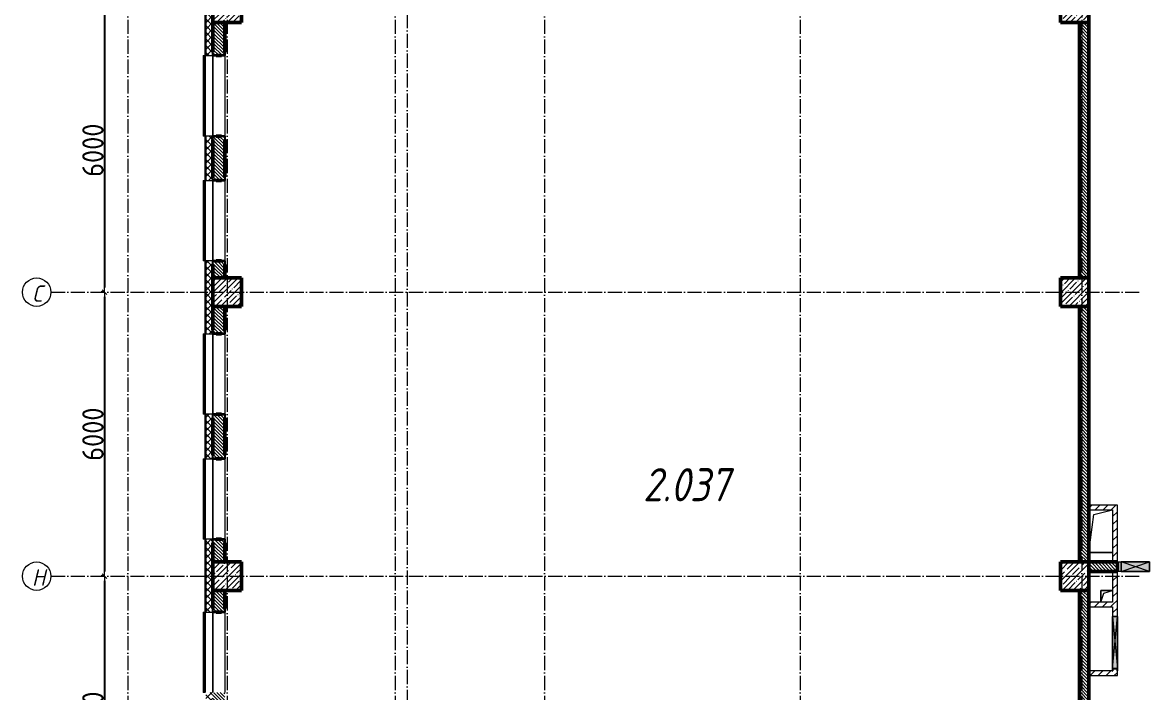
# Model space of a CAD drawing. Header units: millimetres. Extents: x -12989 to 629078, y -109036 to 555275.
# Drawn here: x 109986 to 133684, y 85935 to 100095 of the extents above; entities that cross this region are included whole.
import ezdxf

# ---------------------------------------------------------------- set-up
doc = ezdxf.new("R2010")
doc.units = ezdxf.units.MM
doc.linetypes.add('50_200_ШТРИХ_1Т_ш5_п1_п1_', pattern=[700, 500, -100, 0, -100])
for name, color, linetype, lineweight in [('A-____-____-DIMS', 7, 'Continuous', 9), ('A-DETL-GENF-OTLN', 7, 'Continuous', 9), ('A-FLOR-____-OTLN', 7, 'Continuous', 9), ('A-GENM-____-MCUT', 7, 'Continuous', 25), ('A-GENM-____-OTLN', 7, 'Continuous', 9), ('A-GENM-____-OTLN-1', 7, 'Continuous', 25), ('A-GLAZ-____-OTLN', 7, 'Continuous', 9), ('A-WALL-____-MCUT-2', 7, 'Continuous', 50), ('A-WALL-____-MCUT-3', 7, 'Continuous', 9), ('A-WALL-____-OTLN', 7, 'Continuous', 9), ('A-WALL-____-PATT-1', 7, 'Continuous', 9), ('A-WALL-FNSH-MCUT-1', 7, 'Continuous', 9), ('I-WALL-____-OTLN', 7, 'Continuous', 9), ('S-COLS-____-MCUT', 7, 'Continuous', 50), ('S-COLS-____-OTLN', 7, 'Continuous', 9), ('S-GRID-____-IDEN', 7, 'Continuous', 9), ('S-GRID-____-OTLN-1', 7, '50_200_ШТРИХ_1Т_ш5_п1_п1_', 9), ('Марки помещений', 7, 'Continuous', 9)]:
    doc.layers.add(name, color=color, linetype=linetype, lineweight=lineweight)
doc.layers.add('A-GLAZ-____-OTLN-1', color=7, linetype='Continuous', lineweight=9, true_color=0xc0c0c0)
doc.styles.add('ISOCPEUR_I', font='isocpeui.ttf', dxfattribs={"width": 0.9, "height": 2.5})
doc.styles.add('ISOCPEUR_I_3', font='isocpeui.ttf', dxfattribs={"width": 0.85, "height": 2.2})
doc.styles.add('СПДС', font='isocpeur.ttf', dxfattribs={"width": 0.9})
doc.dimstyles.new('Размера А3', dxfattribs={"dimtxt": 200, "dimasz": 100, "dimexe": 70, "dimexo": 100, "dimgap": 20, "dimtad": 1, "dimdec": 0, "dimrnd": 10, "dimzin": 0, "dimdsep": 46, "dimtxsty": 'СПДС', "dimblk": 'ARROWHEAD_6', "dimcen": 1, "dimclrd": 256, "dimclre": 256, "dimclrt": 256, "dimazin": 0, "dimtfac": 1, "dimtdec": 0, "dimtmove": 2, "dimatfit": 3, "dimfxl": 1, "dimtolj": 1, "dimtzin": 0, "dimarcsym": 0})
pattern_1 = [(135, (43259.71, 63713.66), (-35.35534, -35.35534), [])]
pattern_2 = [(45, (43259.71, 63713.66), (-84.85281, 84.85281), [])]

# ---------------------------------------------------------------- blocks, each defined once
blk = doc.blocks.new('BSC_Колонна _Прямоугольная - 600х600-V9-АР1_План отверстий 2 этажа в осях 1-64_А-ГГ')
at = {"layer": 'S-COLS-____-OTLN'}
h = blk.add_hatch(dxfattribs=at)
h.set_pattern_fill('FP_37', color=256, style=0, pattern_type=2)
h.set_pattern_definition([(315, (-36681.04, 71050), (114.04925, 114.04925), []), (315, (-36681.04, 70935.95), (114.04925, 114.04925), [201.613, -40.323, 3.353, -36.97])])
h.paths.add_polyline_path([(-300, 300), (-300, -300), (300, -300), (300, 300)], flags=0)
at = {"layer": 'S-COLS-____-MCUT'}
for p, q in [((300, 300), (-300, 300)), ((-300, 300), (-300, -300)), ((300, -300), (300, 300)), ((-300, -300), (300, -300))]:
    blk.add_line(p, q, dxfattribs=at)
blk = doc.blocks.new('BSC_Колонна _Прямоугольная - 600х600-V10-АР1_План отверстий 2 этажа в осях 1-64_А-ГГ')
at = {"layer": 'S-COLS-____-OTLN'}
h = blk.add_hatch(dxfattribs=at)
h.set_pattern_fill('FP_38', color=256, style=0, pattern_type=2)
h.set_pattern_definition([(45, (-71050, -30681.04), (-114.04925, 114.04925), []), (45, (-70935.95, -30681.04), (-114.04925, 114.04925), [201.613, -40.323, 3.353, -36.97])])
h.paths.add_polyline_path([(-300, -300), (300, -300), (300, 300), (-300, 300)], flags=0)
at = {"layer": 'S-COLS-____-MCUT'}
for p, q in [((300, 300), (-300, 300)), ((-300, 300), (-300, -300)), ((300, -300), (300, 300)), ((-300, -300), (300, -300))]:
    blk.add_line(p, q, dxfattribs=at)
blk = doc.blocks.new('BSC_Колонна _Прямоугольная - 600х600-V11-АР1_План отверстий 2 этажа в осях 1-64_А-ГГ')
at = {"layer": 'S-COLS-____-OTLN'}
h = blk.add_hatch(dxfattribs=at)
h.set_pattern_fill('FP_39', color=256, style=0, pattern_type=2)
h.set_pattern_definition([(45, (-71050, -24681.04), (-114.04925, 114.04925), []), (45, (-70935.95, -24681.04), (-114.04925, 114.04925), [201.613, -40.323, 3.353, -36.97])])
h.paths.add_polyline_path([(-300, -300), (300, -300), (300, 300), (-300, 300), (-300, 135)], flags=0)
at = {"layer": 'S-COLS-____-MCUT'}
for p, q in [((300, 300), (-300, 300)), ((-300, 300), (-300, -300)), ((300, -300), (300, 300)), ((-300, -300), (300, -300))]:
    blk.add_line(p, q, dxfattribs=at)
blk = doc.blocks.new('BSC_Колонна _Прямоугольная - 600х600-26981669-АР1_План отверстий 2 этажа в осях 1-64_А-ГГ')
at = {"layer": 'S-COLS-____-OTLN'}
h = blk.add_hatch(dxfattribs=at)
h.set_pattern_fill('FP_41', color=256, style=0, pattern_type=2)
h.set_pattern_definition([(45, (-88950, -36681.04), (-114.04925, 114.04925), []), (45, (-88835.95, -36681.04), (-114.04925, 114.04925), [201.613, -40.323, 3.353, -36.97])])
h.paths.add_polyline_path([(-300, -300), (300, -300), (300, 300), (-300, 300)], flags=0)
at = {"layer": 'S-COLS-____-MCUT'}
for p, q in [((300, 300), (-300, 300)), ((-300, 300), (-300, -300)), ((300, -300), (300, 300)), ((-300, -300), (300, -300))]:
    blk.add_line(p, q, dxfattribs=at)
blk = doc.blocks.new('BSC_Колонна _Прямоугольная - 600х600-V13-АР1_План отверстий 2 этажа в осях 1-64_А-ГГ')
at = {"layer": 'S-COLS-____-OTLN'}
h = blk.add_hatch(dxfattribs=at)
h.set_pattern_fill('FP_42', color=256, style=0, pattern_type=2)
h.set_pattern_definition([(45, (-88950, -30681.04), (-114.04925, 114.04925), []), (45, (-88835.95, -30681.04), (-114.04925, 114.04925), [201.613, -40.323, 3.353, -36.97])])
h.paths.add_polyline_path([(-300, -300), (300, -300), (300, 300), (-300, 300)], flags=0)
at = {"layer": 'S-COLS-____-MCUT'}
for p, q in [((300, 300), (-300, 300)), ((-300, 300), (-300, -300)), ((300, -300), (300, 300)), ((-300, -300), (300, -300))]:
    blk.add_line(p, q, dxfattribs=at)
blk = doc.blocks.new('BSC_Колонна _Прямоугольная - 600х600-V14-АР1_План отверстий 2 этажа в осях 1-64_А-ГГ')
at = {"layer": 'S-COLS-____-OTLN'}
h = blk.add_hatch(dxfattribs=at)
h.set_pattern_fill('FP_43', color=256, style=0, pattern_type=2)
h.set_pattern_definition([(45, (-88950, -24681.04), (-114.04925, 114.04925), []), (45, (-88835.95, -24681.04), (-114.04925, 114.04925), [201.613, -40.323, 3.353, -36.97])])
h.paths.add_polyline_path([(-300, -300), (300, -300), (300, 300), (-300, 300), (-300, 135)], flags=0)
at = {"layer": 'S-COLS-____-MCUT'}
for p, q in [((300, 300), (-300, 300)), ((-300, 300), (-300, -300)), ((300, -300), (300, 300)), ((-300, -300), (300, -300))]:
    blk.add_line(p, q, dxfattribs=at)
blk = doc.blocks.new('Фахверк_СКБ_Уголок - 250_2700-27497298-АР1_План отверстий 2 этажа в осях 1-64_А-ГГ')
at = {"layer": 'A-GENM-____-MCUT'}
for p, q in [((200, 181), (125, 181)), ((125, 181), (125, 106)), ((125, 106), (131, 106)), ((131, 106), (131, 175)), ((131, 175), (200, 175)), ((200, 175), (200, 181)), ((131, -6), (125, -6)), ((125, -6), (125, -81)), ((125, -81), (200, -81)), ((131, -75), (131, -6)), ((200, -75), (131, -75)), ((200, -81), (200, -75))]:
    blk.add_line(p, q, dxfattribs=at)
blk = doc.blocks.new('AR_Отверстие прямоугольное _в плите_ - AR_Отверстие прямоугольное _в плите_-30552785-АР1_План отверстий 2 этажа в осях 1-64_А-ГГ')
at = {"layer": 'A-GENM-____-OTLN'}
for p, q in [((-250, -450), (-150, 350)), ((-150, 350), (250, 450)), ((-250, -450), (250, -450))]:
    blk.add_line(p, q, dxfattribs=at)
blk = doc.blocks.new('AR_Отверстие прямоугольное _в плите_ - AR_Отверстие прямоугольное _в плите_-V176-АР1_План отверстий 2 этажа в осях 1-64_А-ГГ')
at = {"layer": 'A-GENM-____-OTLN'}
for p, q in [((125, 125), (-125, 125)), ((-125, 125), (-125, -125)), ((-125, -125), (-63, 63)), ((-63, 63), (125, 125))]:
    blk.add_line(p, q, dxfattribs=at)
blk = doc.blocks.new('Отлив_СКБ - Отлив витража_СФТК-31883956-АР1_План отверстий 2 этажа в осях 1-64_А-ГГ')
at = {"layer": 'A-GLAZ-____-OTLN-1'}
for points in [[(0, 3), (0, 2), (1700, 3), (1700, 37), (0, 37)], [(0, 2), (0, 0), (1700, 0), (1700, 2)]]:
    blk.add_hatch(color=256, dxfattribs=at).paths.add_polyline_path(points, flags=0)
at = {"layer": 'A-GLAZ-____-OTLN'}
for p, q in [((0, 3), (0, 37)), ((1700, 37), (0, 37)), ((0, 2), (1700, 2)), ((1700, 37), (1700, 3)), ((1700, 0), (0, 0))]:
    blk.add_line(p, q, dxfattribs=at)
blk = doc.blocks.new('154_Фахверк_СКБ_Швеллер - Тип_100_3960_зеркало-V199-АР1_План отверстий 2 этажа в осях 1-64_А-ГГ')
at = {"layer": 'A-GENM-____-MCUT'}
for p, q in [((175, 50), (125, 50)), ((128, 47), (175, 47)), ((128, -47), (128, 47)), ((175, 47), (175, 50)), ((125, -50), (175, -50)), ((175, -47), (128, -47)), ((175, -50), (175, -47))]:
    blk.add_line(p, q, dxfattribs=at)
blk = doc.blocks.new('AR_Отверстие прямоугольное _в стене_ - AR_Отверстие прямоугольное _в стене__ЭОМ-36813478-АР1_План отверстий 2 этажа в осях 1-64_А-ГГ')
at = {"layer": 'A-GLAZ-____-OTLN'}
blk.add_hatch(color=256, dxfattribs=at).paths.add_polyline_path([(300, 100), (-300, 100), (-300, -100), (300, -100), (300, 65)], flags=0)
at = {"layer": 'A-DETL-GENF-OTLN'}
for p, q in [((-300, -100), (-300, 100)), ((-300, 100), (300, 100)), ((300, 100), (-300, -100)), ((-300, 100), (300, -100)), ((300, 100), (-300, 100)), ((-300, 100), (-300, -100)), ((300, 100), (300, -100)), ((300, -100), (300, 100)), ((300, -100), (-300, -100)), ((-300, -100), (300, -100))]:
    blk.add_line(p, q, dxfattribs=at)
blk = doc.blocks.new('AR_Отверстие прямоугольное _в стене_ - AR_Отверстие прямоугольное _в стене__ОВ-36943067-АР1_План отверстий 2 этажа в осях 1-64_А-ГГ')
at = {"layer": 'A-GLAZ-____-OTLN'}
blk.add_hatch(color=256, dxfattribs=at).paths.add_polyline_path([(-550, -50), (550, -50), (550, 50), (-550, 50)], flags=0)
at = {"layer": 'A-DETL-GENF-OTLN'}
for p, q in [((-550, -50), (-550, 50)), ((-550, 50), (550, 50)), ((550, 50), (-550, -50)), ((-550, 50), (550, -50)), ((550, 50), (-550, 50)), ((-550, 50), (-550, -50)), ((550, 50), (550, -50)), ((550, -50), (550, 50)), ((550, -50), (-550, -50)), ((-550, -50), (550, -50))]:
    blk.add_line(p, q, dxfattribs=at)
blk = doc.blocks.new('Ось сетки - Круг_Ø6_00__ISO-2_5_0_9K_-25732049-АР1_План отверстий 2 этажа в осях 1-64_А-ГГ')
at = {"layer": 'S-GRID-____-IDEN'}
blk.add_circle((0, 0), 3, dxfattribs=at)
blk = doc.blocks.new('ARROWHEAD_6')
at = {"color": 0, "linetype": 'Continuous'}
for p, q in [((0, 0), (-1, 0)), ((-0.5, -0.5), (0.5, 0.5))]:
    blk.add_line(p, q, dxfattribs=at)
blk = doc.blocks.new('*D2655')
at = {"layer": 'A-____-____-DIMS', "lineweight": -2, "transparency": 16777216}
for p, q in [((52875, 495697), (52799, 495697)), ((52869, 495597), (52869, 489797)), ((52875, 489697), (52799, 489697))]:
    blk.add_line(p, q, dxfattribs=at)
at = {"layer": 'Defpoints', "color": 0, "transparency": 16777216}
for p in [(52975, 495697), (52869, 489697), (52975, 489697)]:
    blk.add_point(p, dxfattribs=at)
at = {"layer": 'A-____-____-DIMS', "lineweight": -2, "transparency": 16777216, "xscale": 100, "yscale": 100, "zscale": 100}
for p, rotation in [((52869, 495697), 90), ((52869, 489697), 270)]:
    blk.add_blockref('ARROWHEAD_6', p, dxfattribs=dict(at, rotation=rotation))
at = {"layer": 'A-____-____-DIMS', "transparency": 16777216, "insert": (52624, 492697), "char_height": 450, "attachment_point": 5, "rotation": 90, "style": 'СПДС'}
blk.add_mtext('\\A1;6000', dxfattribs=at)
blk = doc.blocks.new('*D2656')
at = {"layer": 'A-____-____-DIMS', "lineweight": -2, "transparency": 16777216}
for p, q in [((52875, 489697), (52799, 489697)), ((52869, 489597), (52869, 483797)), ((52875, 483697), (52799, 483697))]:
    blk.add_line(p, q, dxfattribs=at)
at = {"layer": 'Defpoints', "color": 0, "transparency": 16777216}
for p in [(52975, 489697), (52869, 483697), (52975, 483697)]:
    blk.add_point(p, dxfattribs=at)
at = {"layer": 'A-____-____-DIMS', "lineweight": -2, "transparency": 16777216, "xscale": 100, "yscale": 100, "zscale": 100}
for p, rotation in [((52869, 489697), 90), ((52869, 483697), 270)]:
    blk.add_blockref('ARROWHEAD_6', p, dxfattribs=dict(at, rotation=rotation))
at = {"layer": 'A-____-____-DIMS', "transparency": 16777216, "insert": (52624, 486697), "char_height": 450, "attachment_point": 5, "rotation": 90, "style": 'СПДС'}
blk.add_mtext('\\A1;6000', dxfattribs=at)
blk = doc.blocks.new('*D2657')
at = {"layer": 'A-____-____-DIMS', "lineweight": -2, "transparency": 16777216}
for p, q in [((52875, 483697), (52799, 483697)), ((52869, 483597), (52869, 477797)), ((52875, 477697), (52799, 477697))]:
    blk.add_line(p, q, dxfattribs=at)
at = {"layer": 'Defpoints', "color": 0, "transparency": 16777216}
for p in [(52975, 483697), (52869, 477697), (52975, 477697)]:
    blk.add_point(p, dxfattribs=at)
at = {"layer": 'A-____-____-DIMS', "lineweight": -2, "transparency": 16777216, "xscale": 100, "yscale": 100, "zscale": 100}
for p, rotation in [((52869, 483697), 90), ((52869, 477697), 270)]:
    blk.add_blockref('ARROWHEAD_6', p, dxfattribs=dict(at, rotation=rotation))
at = {"layer": 'A-____-____-DIMS', "transparency": 16777216, "insert": (52624, 480697), "char_height": 450, "attachment_point": 5, "rotation": 90, "style": 'СПДС'}
blk.add_mtext('\\A1;6000', dxfattribs=at)
blk = doc.blocks.new('2этаж')
at = {"layer": 'S-GRID-____-OTLN-1', "color": 251, "ltscale": 0.6, "true_color": 0x636466}
for p, q in [((53358.3, 508896.9), (53358.3, 454533.3)), ((55458.3, 508896.9), (55458.3, 454750.2)), ((59008.3, 508896.9), (59008.3, 470347)), ((62158.3, 508896.9), (62158.3, 467585.8)), ((67558.3, 508896.9), (67558.3, 470838.7)), ((73508.3, 508896.9), (73508.3, 454533.3)), ((59258.3, 508602.1), (59258.3, 470347)), ((51735.1, 489697), (74727.1, 489697)), ((51735.1, 483697), (74727.1, 483697))]:
    blk.add_line(p, q, dxfattribs=at)
at = {"layer": 'S-GRID-____-IDEN', "char_height": 350, "attachment_point": 1, "style": 'ISOCPEUR_I'}
for s, insert, width in [('\\fISOCPEUR|b0|i1|c204|p34|;\\W.9;С', (51346.1, 489843.6), 202.025), ('\\fISOCPEUR|b0|i1|c204|p34|;\\W.9;Н', (51337.1, 483843.6), 223.671)]:
    blk.add_mtext(s, dxfattribs=dict(at, insert=insert, width=width))
at = {"layer": 'A-____-____-DIMS'}
for base, p1, p2, picture, middle in [((52868.7, 489697), (52974.8, 495697), (52974.8, 489697), '*D2655', (52623.7, 492697)), ((52868.7, 483697), (52974.8, 489697), (52974.8, 483697), '*D2656', (52623.7, 486697)), ((52868.7, 477697), (52974.8, 483697), (52974.8, 477697), '*D2657', (52623.7, 480697))]:
    dim = blk.add_linear_dim(base=base, p1=p1, p2=p2, angle=90, dimstyle='Размера А3', override={"dimtxt": 450}, dxfattribs=at)
    dim.commit()
    dim.dimension.update_dxf_attribs({"geometry": picture, "text_midpoint": middle})

msp = doc.modelspace()

# ---------------------------------------------------------------- hatches: boundary and pattern name
at = {"layer": 'A-WALL-____-PATT-1'}
h = msp.add_hatch(dxfattribs=at)
h.set_pattern_fill('FP_1', color=256, style=0, pattern_type=2)
h.set_pattern_definition([(45, (43259.71, 63713.66), (-70.71068, 70.71068), []), (135, (43259.71, 63713.66), (-70.71068, -70.71068), [])])
h.paths.add_polyline_path([(113859.7115, 76044.7006), (114009.7115, 76044.7006), (114009.7115, 77339.7006), (114003.7115, 77339.7006), (114003.7115, 77414.7006), (113859.7115, 77414.7006)], flags=0)
h.paths.add_polyline_path([(114003.7115, 79114.7006), (114003.7115, 79189.7006), (114009.7115, 79189.7006), (114009.7115, 79979.7006), (114003.7115, 79979.7006), (114003.7115, 80054.7006), (113859.7115, 80054.7006), (113859.7115, 79114.7006), (113944.5934, 79114.7006)], flags=0)
h.paths.add_polyline_path([(113944.5934, 81754.7006), (114003.7115, 81754.7006), (114003.7115, 81829.7006), (114009.7115, 81829.7006), (114009.7115, 83219.7006), (114003.7115, 83219.7006), (114003.7115, 83294.7006), (113859.7115, 83294.7006), (113859.7115, 81754.7006)], flags=0)
h.paths.add_polyline_path([(114003.7115, 84994.7006), (114003.7115, 85069.7006), (114009.7115, 85069.7006), (114009.7115, 85859.7006), (114003.7115, 85859.7006), (114003.7115, 85934.7006), (113859.7115, 85934.7006), (113859.7115, 84994.7006), (113944.5934, 84994.7006)], flags=0)
h.paths.add_polyline_path([(113944.5934, 87634.7006), (114003.7115, 87634.7006), (114003.7115, 87709.7006), (114009.7115, 87709.7006), (114009.7115, 89099.7006), (114003.7115, 89099.7006), (114003.7115, 89174.7006), (113859.7115, 89174.7006), (113859.7115, 87634.7006)], flags=0)
h.paths.add_polyline_path([(113944.5934, 90874.7006), (114003.7115, 90874.7006), (114003.7115, 90949.7006), (114009.7115, 90949.7006), (114009.7115, 91739.7006), (114003.7115, 91739.7006), (114003.7115, 91814.7006), (113859.7115, 91814.7006), (113859.7115, 90874.7006)], flags=0)
h.paths.add_polyline_path([(114003.7115, 93514.7006), (114003.7115, 93589.7006), (114009.7115, 93589.7006), (114009.7115, 94979.7006), (114003.7115, 94979.7006), (114003.7115, 95054.7006), (113859.7115, 95054.7006), (113859.7115, 93514.7006), (113944.5934, 93514.7006)], flags=0)
h.paths.add_polyline_path([(114003.7115, 96754.7006), (114003.7115, 96829.7006), (114009.7115, 96829.7006), (114009.7115, 97619.7006), (114003.7115, 97619.7006), (114003.7115, 97694.7006), (113859.7115, 97694.7006), (113859.7115, 96754.7006), (113944.5934, 96754.7006)], flags=0)
h.paths.add_polyline_path([(113944.5934, 99394.7006), (114003.7115, 99394.7006), (114003.7115, 99469.7006), (114009.7115, 99469.7006), (114009.7115, 100859.7006), (114003.7115, 100859.7006), (114003.7115, 100934.7006), (113859.7115, 100934.7006), (113859.7115, 99394.7006)], flags=0)
h.paths.add_polyline_path([(113944.5934, 102634.7006), (114003.7115, 102634.7006), (114003.7115, 102709.7006), (114009.7115, 102709.7006), (114009.7115, 103499.7006), (114003.7115, 103499.7006), (114003.7115, 103574.7006), (113859.7115, 103574.7006), (113859.7115, 102634.7006)], flags=0)
h.paths.add_polyline_path([(114003.7115, 105274.7006), (114003.7115, 105349.7006), (114009.7115, 105349.7006), (114009.7115, 106794.7006), (113859.7115, 106794.7006), (113859.7115, 105274.7006), (113944.5934, 105274.7006)], flags=0)
h = msp.add_hatch(dxfattribs=at)
h.set_pattern_fill('FP_6', color=256, style=0, pattern_type=2)
h.set_pattern_definition(pattern_1)
h.paths.add_polyline_path([(114259.7115, 94694.7006), (114259.7115, 95048.7006), (114190.7115, 95048.7006), (114190.7115, 95054.7006), (114078.7115, 95054.7006), (114078.7115, 95048.7006), (114009.7115, 95048.7006), (114009.7115, 94694.7006), (114190.7115, 94694.7006)], flags=0)
h.paths.add_polyline_path([(114078.7115, 96754.7006), (114190.7115, 96754.7006), (114190.7115, 96760.7006), (114259.7115, 96760.7006), (114259.7115, 97688.7006), (114190.7115, 97688.7006), (114190.7115, 97694.7006), (114078.7115, 97694.7006), (114078.7115, 97688.7006), (114009.7115, 97688.7006), (114009.7115, 96760.7006), (114078.7115, 96760.7006)], flags=0)
h.paths.add_polyline_path([(114190.7115, 99394.7006), (114190.7115, 99400.7006), (114259.7115, 99400.7006), (114259.7115, 100094.7006), (114009.7115, 100094.7006), (114009.7115, 99400.7006), (114078.7115, 99400.7006), (114078.7115, 99394.7006)], flags=0)
h = msp.add_hatch(dxfattribs=at)
h.set_pattern_fill('FP_6', color=256, style=0, pattern_type=2)
h.set_pattern_definition(pattern_1)
h.paths.add_polyline_path([(132509.7115, 94694.7006), (132509.7115, 100094.7006), (132309.7115, 100094.7006), (132309.7115, 94694.7006)], flags=0)
h = msp.add_hatch(dxfattribs=at)
h.set_pattern_fill('FP_6', color=256, style=0, pattern_type=2)
h.set_pattern_definition(pattern_1)
h.paths.add_polyline_path([(114078.7115, 88694.7006), (114259.7115, 88694.7006), (114259.7115, 89168.7006), (114190.7115, 89168.7006), (114190.7115, 89174.7006), (114078.7115, 89174.7006), (114078.7115, 89168.7006), (114009.7115, 89168.7006), (114009.7115, 88694.7006)], flags=0)
h.paths.add_polyline_path([(114078.7115, 90874.7006), (114190.7115, 90874.7006), (114190.7115, 90880.7006), (114259.7115, 90880.7006), (114259.7115, 91808.7006), (114190.7115, 91808.7006), (114190.7115, 91814.7006), (114078.7115, 91814.7006), (114078.7115, 91808.7006), (114009.7115, 91808.7006), (114009.7115, 90880.7006), (114078.7115, 90880.7006)], flags=0)
h.paths.add_polyline_path([(114190.7115, 93514.7006), (114190.7115, 93520.7006), (114259.7115, 93520.7006), (114259.7115, 94094.7006), (114009.7115, 94094.7006), (114009.7115, 93520.7006), (114078.7115, 93520.7006), (114078.7115, 93514.7006)], flags=0)
h = msp.add_hatch(dxfattribs=at)
h.set_pattern_fill('FP_6', color=256, style=0, pattern_type=2)
h.set_pattern_definition(pattern_1)
h.paths.add_polyline_path([(132509.7115, 88694.7006), (132509.7115, 94094.7006), (132309.7115, 94094.7006), (132309.7115, 88694.7006)], flags=0)
h = msp.add_hatch(dxfattribs=at)
h.set_pattern_fill('FP_4', color=256, style=0, pattern_type=2)
h.set_pattern_definition(pattern_2)
h.paths.add_polyline_path([(133009.7115, 89794.7006), (133109.7115, 89794.7006), (133109.7115, 89894.7006), (132509.7115, 89894.7006), (132509.7115, 89794.7006)], flags=0)
h = msp.add_hatch(dxfattribs=at)
h.set_pattern_fill('FP_4', color=256, style=0, pattern_type=2)
h.set_pattern_definition(pattern_2)
h.paths.add_polyline_path([(133109.7115, 88694.7006), (133109.7115, 89794.7006), (133009.7115, 89794.7006), (133009.7115, 88694.7006)], flags=0)
h = msp.add_hatch(dxfattribs=at)
h.set_pattern_fill('FP_6', color=256, style=0, pattern_type=2)
h.set_pattern_definition(pattern_1)
h.paths.add_polyline_path([(133109.7115, 88494.7006), (133109.7115, 88694.7006), (132509.7115, 88694.7006), (132509.7115, 88494.7006)], flags=0)
h = msp.add_hatch(dxfattribs=at)
h.set_pattern_fill('FP_4', color=256, style=0, pattern_type=2)
h.set_pattern_definition(pattern_2)
h.paths.add_polyline_path([(133012.7115, 86394.7006), (133106.7115, 86394.7006), (133106.23, 86441.7006), (133012.7115, 86441.7006)], flags=0)
h.paths.add_polyline_path([(133009.7115, 87544.7006), (133109.7115, 87544.7006), (133109.7115, 88494.7006), (133009.7115, 88494.7006), (133009.7115, 87744.7006)], flags=0)
h = msp.add_hatch(dxfattribs=at)
h.set_pattern_fill('FP_6', color=256, style=0, pattern_type=2)
h.set_pattern_definition(pattern_1)
h.paths.add_polyline_path([(114259.7115, 82694.7006), (114259.7115, 83288.7006), (114190.7115, 83288.7006), (114190.7115, 83294.7006), (114078.7115, 83294.7006), (114078.7115, 83288.7006), (114009.7115, 83288.7006), (114009.7115, 82694.7006), (114078.7115, 82694.7006)], flags=0)
h.paths.add_polyline_path([(114190.7115, 84994.7006), (114190.7115, 85000.7006), (114259.7115, 85000.7006), (114259.7115, 85928.7006), (114190.7115, 85928.7006), (114190.7115, 85934.7006), (114078.7115, 85934.7006), (114078.7115, 85928.7006), (114009.7115, 85928.7006), (114009.7115, 85000.7006), (114078.7115, 85000.7006), (114078.7115, 84994.7006)], flags=0)
h.paths.add_polyline_path([(114190.7115, 87634.7006), (114190.7115, 87640.7006), (114259.7115, 87640.7006), (114259.7115, 88094.7006), (114009.7115, 88094.7006), (114009.7115, 87640.7006), (114078.7115, 87640.7006), (114078.7115, 87634.7006)], flags=0)
h = msp.add_hatch(dxfattribs=at)
h.set_pattern_fill('FP_6', color=256, style=0, pattern_type=2)
h.set_pattern_definition(pattern_1)
h.paths.add_polyline_path([(132509.7115, 82694.7006), (132509.7115, 88094.7006), (132309.7115, 88094.7006), (132309.7115, 82694.7006)], flags=0)
h = msp.add_hatch(dxfattribs=at)
h.set_pattern_fill('FP_4', color=256, style=0, pattern_type=2)
h.set_pattern_definition(pattern_2)
h.paths.add_polyline_path([(133009.7115, 87744.7006), (133009.7115, 87844.7006), (132509.7115, 87844.7006), (132509.7115, 87744.7006)], flags=0)
h = msp.add_hatch(dxfattribs=at)
h.set_pattern_fill('FP_4', color=256, style=0, pattern_type=2)
h.set_pattern_definition(pattern_2)
h.paths.add_polyline_path([(133109.7115, 86294.7006), (133109.7115, 86394.7006), (132509.7115, 86394.7006), (132509.7115, 86294.7006), (133012.7115, 86294.7006)], flags=0)

# ---------------------------------------------------------------- linework, layer by layer
at = {"layer": 'A-FLOR-____-OTLN'}
for p, q in [((133009.7115, 88894.7006), (132509.7115, 88894.7006)), ((132759.7115, 88094.7006), (133009.7115, 88094.7006)), ((132759.7115, 87844.7006), (132759.7115, 88094.7006))]:
    msp.add_line(p, q, dxfattribs=at)
at = {"layer": 'A-WALL-____-MCUT-2'}
for p, q in [((114009.7115, 99469.7006), (114009.7115, 100094.7006)), ((114009.7115, 100094.7006), (114009.7115, 99469.7006)), ((114259.7115, 99469.7006), (114259.7115, 100094.7006)), ((132309.7115, 100094.7006), (132309.7115, 94694.7006)), ((132509.7115, 94694.7006), (132509.7115, 100094.7006)), ((114078.7115, 99394.7006), (114190.7115, 99394.7006)), ((114190.7115, 97694.7006), (114078.7115, 97694.7006)), ((114009.7115, 96829.7006), (114009.7115, 97619.7006)), ((114009.7115, 97619.7006), (114009.7115, 96829.7006)), ((114259.7115, 96829.7006), (114259.7115, 97619.7006)), ((114078.7115, 96754.7006), (114190.7115, 96754.7006)), ((114190.7115, 95054.7006), (114078.7115, 95054.7006)), ((114009.7115, 94694.7006), (114009.7115, 94979.7006)), ((114009.7115, 94979.7006), (114009.7115, 94694.7006)), ((114259.7115, 94694.7006), (114259.7115, 94979.7006)), ((114009.7115, 93589.7006), (114009.7115, 94094.7006)), ((114009.7115, 94094.7006), (114009.7115, 93589.7006)), ((114259.7115, 93589.7006), (114259.7115, 94094.7006)), ((132309.7115, 94094.7006), (132309.7115, 88694.7006)), ((132509.7115, 88694.7006), (132509.7115, 94094.7006)), ((114078.7115, 93514.7006), (114190.7115, 93514.7006)), ((114009.7115, 90949.7006), (114009.7115, 91739.7006)), ((114009.7115, 91739.7006), (114009.7115, 90949.7006)), ((114190.7115, 91814.7006), (114078.7115, 91814.7006)), ((114259.7115, 90949.7006), (114259.7115, 91739.7006)), ((114078.7115, 90874.7006), (114190.7115, 90874.7006)), ((114190.7115, 89174.7006), (114078.7115, 89174.7006)), ((114009.7115, 88694.7006), (114009.7115, 89099.7006)), ((114009.7115, 89099.7006), (114009.7115, 88694.7006)), ((114259.7115, 88694.7006), (114259.7115, 89099.7006)), ((133109.7115, 88694.7006), (132509.7115, 88694.7006)), ((133109.7115, 88494.7006), (133109.7115, 88694.7006)), ((132509.7115, 88494.7006), (133109.7115, 88494.7006)), ((114009.7115, 87709.7006), (114009.7115, 88094.7006)), ((114009.7115, 88094.7006), (114009.7115, 87709.7006)), ((114259.7115, 87709.7006), (114259.7115, 88094.7006)), ((132309.7115, 88094.7006), (132309.7115, 82694.7006)), ((132509.7115, 82694.7006), (132509.7115, 88094.7006)), ((114078.7115, 87634.7006), (114190.7115, 87634.7006))]:
    msp.add_line(p, q, dxfattribs=at)
at = {"layer": 'A-WALL-____-MCUT-3'}
for p, q in [((113847.7115, 100934.7006), (113847.7115, 99394.7006)), ((113852.7115, 100934.7006), (113852.7115, 99394.7006)), ((113859.7115, 100934.7006), (113859.7115, 99394.7006)), ((113859.7115, 99394.7006), (114003.7115, 99394.7006)), ((113847.7115, 97694.7006), (113847.7115, 96754.7006)), ((113852.7115, 97694.7006), (113852.7115, 96754.7006)), ((114003.7115, 97694.7006), (113859.7115, 97694.7006)), ((113859.7115, 97694.7006), (113859.7115, 96754.7006)), ((113859.7115, 96754.7006), (114003.7115, 96754.7006)), ((113847.7115, 95054.7006), (113847.7115, 93514.7006)), ((113852.7115, 95054.7006), (113852.7115, 93514.7006)), ((114003.7115, 95054.7006), (113859.7115, 95054.7006)), ((113859.7115, 95054.7006), (113859.7115, 93514.7006)), ((113859.7115, 93514.7006), (114003.7115, 93514.7006)), ((113847.7115, 91814.7006), (113847.7115, 90874.7006)), ((113852.7115, 91814.7006), (113852.7115, 90874.7006)), ((114003.7115, 91814.7006), (113859.7115, 91814.7006)), ((113859.7115, 91814.7006), (113859.7115, 90874.7006)), ((113859.7115, 90874.7006), (114003.7115, 90874.7006)), ((113847.7115, 89174.7006), (113847.7115, 87634.7006)), ((113852.7115, 89174.7006), (113852.7115, 87634.7006)), ((114003.7115, 89174.7006), (113859.7115, 89174.7006)), ((113859.7115, 89174.7006), (113859.7115, 87634.7006)), ((113859.7115, 87634.7006), (114003.7115, 87634.7006))]:
    msp.add_line(p, q, dxfattribs=at)
at = {"layer": 'A-WALL-____-OTLN'}
for p, q in [((114009.7115, 99394.7006), (114009.7115, 97694.7006)), ((114009.7115, 97694.7006), (114009.7115, 99394.7006)), ((114259.7115, 99394.7006), (114259.7115, 97694.7006)), ((114009.7115, 96754.7006), (114009.7115, 95054.7006)), ((114009.7115, 95054.7006), (114009.7115, 96754.7006)), ((114259.7115, 96754.7006), (114259.7115, 95054.7006)), ((114009.7115, 93514.7006), (114009.7115, 91814.7006)), ((114009.7115, 91814.7006), (114009.7115, 93514.7006)), ((114259.7115, 93514.7006), (114259.7115, 91814.7006)), ((114009.7115, 90874.7006), (114009.7115, 89174.7006)), ((114009.7115, 89174.7006), (114009.7115, 90874.7006)), ((114259.7115, 90874.7006), (114259.7115, 89174.7006)), ((114009.7115, 87634.7006), (114009.7115, 85934.7006)), ((114009.7115, 85934.7006), (114009.7115, 87634.7006)), ((114259.7115, 87634.7006), (114259.7115, 85934.7006))]:
    msp.add_line(p, q, dxfattribs=at)
at = {"layer": 'A-WALL-FNSH-MCUT-1'}
for p, q in [((113839.7115, 100934.7006), (113839.7115, 99394.7006)), ((113839.7115, 99394.7006), (113859.7115, 99394.7006)), ((113859.7115, 97694.7006), (113839.7115, 97694.7006)), ((113839.7115, 97694.7006), (113839.7115, 96754.7006)), ((113839.7115, 96754.7006), (113859.7115, 96754.7006)), ((113859.7115, 95054.7006), (113839.7115, 95054.7006)), ((113839.7115, 95054.7006), (113839.7115, 93514.7006)), ((113839.7115, 93514.7006), (113859.7115, 93514.7006)), ((113859.7115, 91814.7006), (113839.7115, 91814.7006)), ((113839.7115, 91814.7006), (113839.7115, 90874.7006)), ((113839.7115, 90874.7006), (113859.7115, 90874.7006)), ((133109.7115, 89894.7006), (132509.7115, 89894.7006)), ((132509.7115, 89894.7006), (132509.7115, 89794.7006)), ((133109.7115, 88694.7006), (133109.7115, 89894.7006)), ((132509.7115, 89794.7006), (133009.7115, 89794.7006)), ((133009.7115, 89794.7006), (133009.7115, 88694.7006)), ((113859.7115, 89174.7006), (113839.7115, 89174.7006)), ((113839.7115, 89174.7006), (113839.7115, 87634.7006)), ((133009.7115, 88694.7006), (133109.7115, 88694.7006)), ((133009.7115, 88494.7006), (133009.7115, 87844.7006)), ((133109.7115, 87544.7006), (133109.7115, 88494.7006)), ((133009.7115, 87844.7006), (132509.7115, 87844.7006)), ((132509.7115, 87844.7006), (132509.7115, 87744.7006)), ((132509.7115, 87744.7006), (133009.7115, 87744.7006)), ((133009.7115, 87744.7006), (133009.7115, 87544.7006)), ((113839.7115, 87634.7006), (113859.7115, 87634.7006)), ((133009.7115, 86394.7006), (132509.7115, 86394.7006)), ((132509.7115, 86394.7006), (132509.7115, 86294.7006)), ((132509.7115, 86294.7006), (133109.7115, 86294.7006)), ((133109.7115, 86294.7006), (133109.7115, 86394.7006))]:
    msp.add_line(p, q, dxfattribs=at)
at = {"layer": 'I-WALL-____-OTLN'}
for p, q in [((133109.7115, 88694.7006), (133189.7115, 88694.7006)), ((133189.7115, 88494.7006), (133109.7115, 88494.7006))]:
    msp.add_line(p, q, dxfattribs=at)

# ---------------------------------------------------------------- block references
msp.add_blockref('2этаж', (58851.3748, -395302.2823))
at = {"layer": 'A-GENM-____-OTLN'}
for name, p in [('AR_Отверстие прямоугольное _в плите_ - AR_Отверстие прямоугольное _в плите_-30552785-АР1_План отверстий 2 этажа в осях 1-64_А-ГГ', (132759.7115, 89344.7006)), ('AR_Отверстие прямоугольное _в плите_ - AR_Отверстие прямоугольное _в плите_-V176-АР1_План отверстий 2 этажа в осях 1-64_А-ГГ', (132884.7115, 87969.7006))]:
    msp.add_blockref(name, p, dxfattribs=at)
at = {"layer": 'A-GENM-____-OTLN-1'}
for name, p, rotation in [('Фахверк_СКБ_Уголок - 250_2700-27497298-АР1_План отверстий 2 этажа в осях 1-64_А-ГГ', (114184.7115, 99269.7006), 89.99999999999991), ('Фахверк_СКБ_Уголок - 250_2700-27497298-АР1_План отверстий 2 этажа в осях 1-64_А-ГГ', (114084.7115, 97819.7006), 269.9999999999999), ('Фахверк_СКБ_Уголок - 250_2700-27497298-АР1_План отверстий 2 этажа в осях 1-64_А-ГГ', (114184.7115, 96629.7006), 89.99999999999991), ('Фахверк_СКБ_Уголок - 250_2700-27497298-АР1_План отверстий 2 этажа в осях 1-64_А-ГГ', (114084.7115, 95179.7006), 269.9999999999999), ('Фахверк_СКБ_Уголок - 250_2700-27497298-АР1_План отверстий 2 этажа в осях 1-64_А-ГГ', (114184.7115, 93389.7006), 89.99999999999991), ('Фахверк_СКБ_Уголок - 250_2700-27497298-АР1_План отверстий 2 этажа в осях 1-64_А-ГГ', (114084.7115, 91939.7006), 269.9999999999999), ('Фахверк_СКБ_Уголок - 250_2700-27497298-АР1_План отверстий 2 этажа в осях 1-64_А-ГГ', (114184.7115, 90749.7006), 89.99999999999991), ('Фахверк_СКБ_Уголок - 250_2700-27497298-АР1_План отверстий 2 этажа в осях 1-64_А-ГГ', (114084.7115, 89299.7006), 269.9999999999999), ('Фахверк_СКБ_Уголок - 250_2700-27497298-АР1_План отверстий 2 этажа в осях 1-64_А-ГГ', (114184.7115, 87509.7006), 89.99999999999991), ('154_Фахверк_СКБ_Швеллер - Тип_100_3960_зеркало-V199-АР1_План отверстий 2 этажа в осях 1-64_А-ГГ', (133059.7115, 86569.7006), 269.9999999999996)]:
    msp.add_blockref(name, p, dxfattribs=dict(at, rotation=rotation))
at = {"layer": 'A-GLAZ-____-OTLN'}
for name, p, rotation in [('Отлив_СКБ - Отлив витража_СФТК-31883956-АР1_План отверстий 2 этажа в осях 1-64_А-ГГ', (113842.7115, 97694.7006), 90), ('Отлив_СКБ - Отлив витража_СФТК-31883956-АР1_План отверстий 2 этажа в осях 1-64_А-ГГ', (113842.7115, 95054.7006), 90), ('Отлив_СКБ - Отлив витража_СФТК-31883956-АР1_План отверстий 2 этажа в осях 1-64_А-ГГ', (113842.7115, 91814.7006), 90), ('Отлив_СКБ - Отлив витража_СФТК-31883956-АР1_План отверстий 2 этажа в осях 1-64_А-ГГ', (113842.7115, 89174.7006), 90), ('AR_Отверстие прямоугольное _в стене_ - AR_Отверстие прямоугольное _в стене__ЭОМ-36813478-АР1_План отверстий 2 этажа в осях 1-64_А-ГГ', (133489.7115, 88594.7006), 180), ('Отлив_СКБ - Отлив витража_СФТК-31883956-АР1_План отверстий 2 этажа в осях 1-64_А-ГГ', (113842.7115, 85934.7006), 90), ('AR_Отверстие прямоугольное _в стене_ - AR_Отверстие прямоугольное _в стене__ОВ-36943067-АР1_План отверстий 2 этажа в осях 1-64_А-ГГ', (133059.7115, 86994.7006), 89.99999999999962)]:
    msp.add_blockref(name, p, dxfattribs=dict(at, rotation=rotation))
at = {"layer": 'S-COLS-____-OTLN', "rotation": 89.9999999999999}
msp.add_blockref('BSC_Колонна _Прямоугольная - 600х600-V9-АР1_План отверстий 2 этажа в осях 1-64_А-ГГ', (114309.7115, 100394.7006), dxfattribs=at)
at = {"layer": 'S-COLS-____-OTLN'}
for name, p in [('BSC_Колонна _Прямоугольная - 600х600-26981669-АР1_План отверстий 2 этажа в осях 1-64_А-ГГ', (132209.7115, 100394.7006)), ('BSC_Колонна _Прямоугольная - 600х600-V10-АР1_План отверстий 2 этажа в осях 1-64_А-ГГ', (114309.7115, 94394.7006)), ('BSC_Колонна _Прямоугольная - 600х600-V13-АР1_План отверстий 2 этажа в осях 1-64_А-ГГ', (132209.7115, 94394.7006)), ('BSC_Колонна _Прямоугольная - 600х600-V11-АР1_План отверстий 2 этажа в осях 1-64_А-ГГ', (114309.7115, 88394.7006)), ('BSC_Колонна _Прямоугольная - 600х600-V14-АР1_План отверстий 2 этажа в осях 1-64_А-ГГ', (132209.7115, 88394.7006))]:
    msp.add_blockref(name, p, dxfattribs=at)
at = {"layer": 'S-GRID-____-IDEN', "xscale": 99.99999999999993, "yscale": 99.99999999999993, "zscale": 99.99999999999993, "rotation": 269.9999999999995}
for p in [(110286.4819, 94394.7006), (110286.4819, 88394.7006)]:
    msp.add_blockref('Ось сетки - Круг_Ø6_00__ISO-2_5_0_9K_-25732049-АР1_План отверстий 2 этажа в осях 1-64_А-ГГ', p, dxfattribs=at)

# ---------------------------------------------------------------- texts
at = {"layer": 'Марки помещений', "insert": (123092.9091, 90676.4623), "char_height": 700, "width": 785.65375, "attachment_point": 1, "style": 'ISOCPEUR_I_3'}
msp.add_mtext('2.037', dxfattribs=at)

doc.saveas('drawing.dxf')
